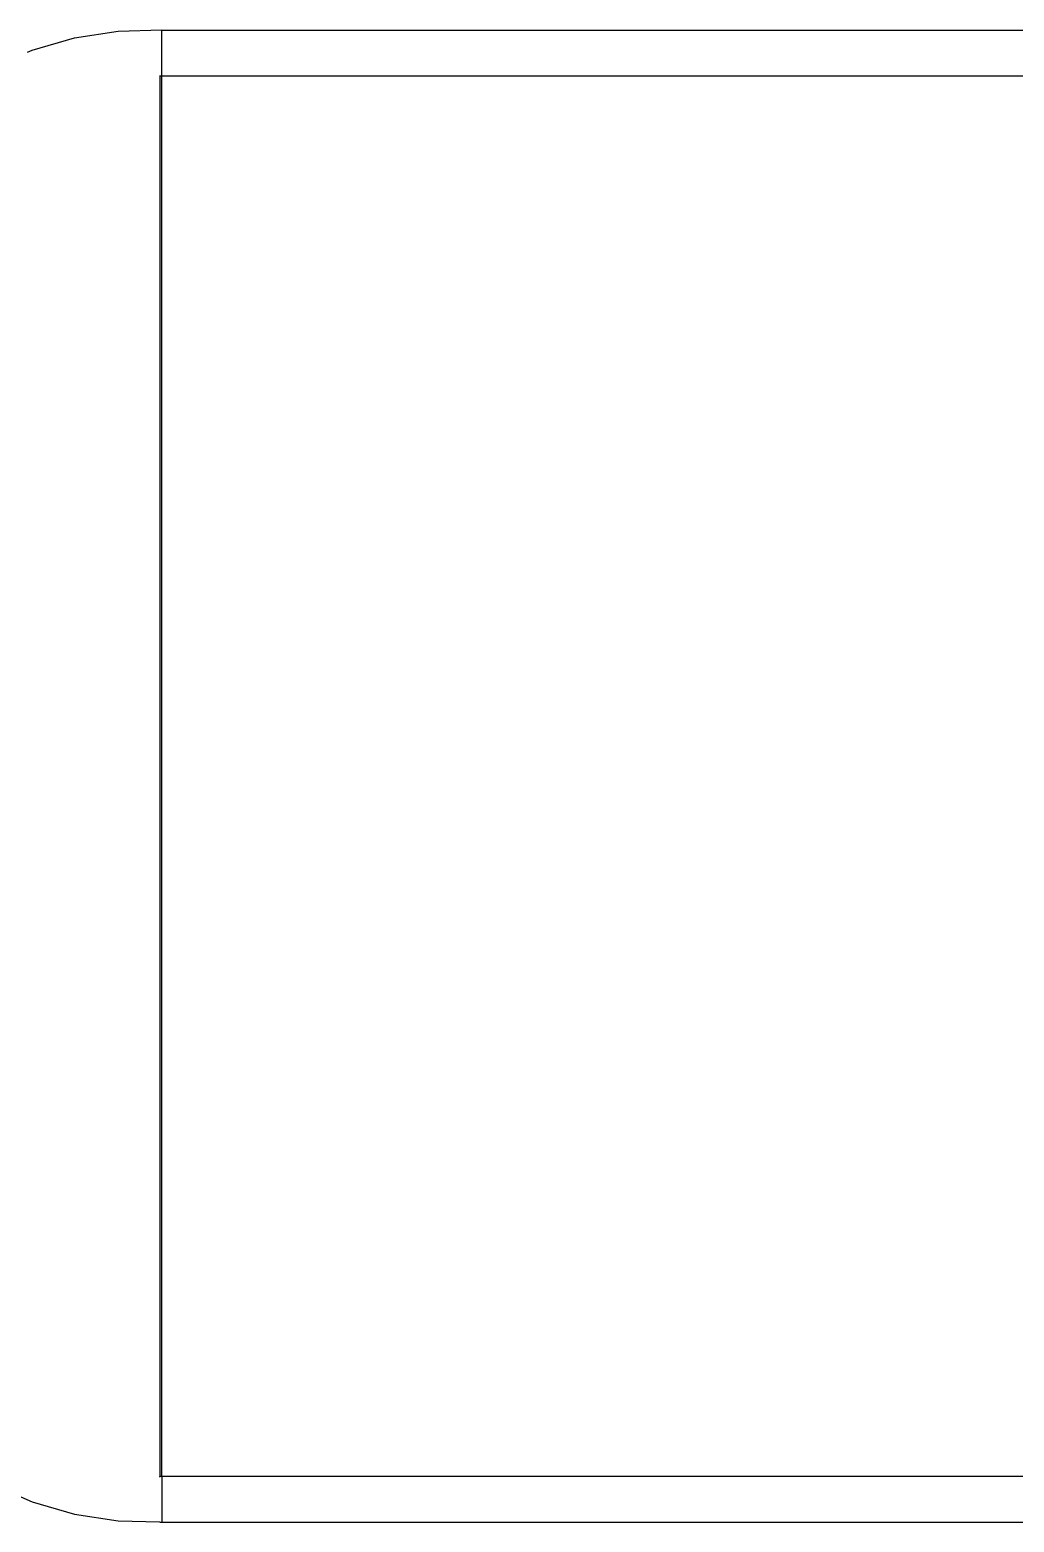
# Model space of a CAD drawing. Header units: millimetres. Extents: x 44692 to 333458, y -26854 to 14445.
# Drawn here: x 116040 to 117386, y -7663 to -5622 of the extents above; entities that cross this region are included whole.
import ezdxf

# ---------------------------------------------------------------- set-up
doc = ezdxf.new("R2010")
doc.units = ezdxf.units.MM
doc.header["$LTSCALE"] = 100
doc.layers.add('Transporte semielaborado', color=30, linetype='Continuous')

msp = doc.modelspace()

# ---------------------------------------------------------------- linework, layer by layer
at = {"layer": 'Transporte semielaborado'}
for p, q in [((116043.638, -5649.342), (116101.554, -5632.664)), ((116101.554, -5632.664), (116160.837, -5623.426)), ((116160.837, -5623.426), (116220.695, -5621.753)), ((116220.695, -5622.371), (116220.695, -5621.753)), ((116220.695, -5622.371), (116728.305, -5622.371)), ((116220.695, -5684.919), (116220.695, -5622.371)), ((116728.305, -5622.371), (116728.305, -5622.906)), ((116728.305, -5622.371), (117849.586, -5622.371)), ((116036.943, -5652.211), (116043.638, -5649.342)), ((116218.071, -5684.102), (116218.071, -5684.919)), ((116218.071, -5684.919), (116218.071, -7600.759)), ((116220.695, -5684.919), (116218.071, -5684.919)), ((116842.253, -5684.919), (116220.695, -5684.919)), ((116220.695, -7600.759), (116220.695, -5684.919)), ((117463.811, -5684.919), (116842.253, -5684.919)), ((116218.071, -7601.577), (116218.071, -7600.759)), ((116220.695, -7600.759), (116218.071, -7600.759)), ((116842.253, -7600.759), (116220.695, -7600.759)), ((116220.695, -7600.759), (116220.695, -7663.104)), ((117463.811, -7600.759), (116842.253, -7600.759)), ((116023.778, -7627.006), (116043.638, -7635.514)), ((116043.638, -7635.514), (116101.554, -7652.192)), ((116101.554, -7652.192), (116160.837, -7661.43)), ((116160.837, -7661.43), (116218.071, -7663.03)), ((116218.071, -7663.308), (116218.071, -7663.03)), ((116218.071, -7663.03), (116220.695, -7663.104)), ((116218.071, -7663.308), (116728.305, -7663.308)), ((116728.305, -7662.773), (116728.305, -7663.308)), ((116728.305, -7663.308), (117851.353, -7663.308))]:
    msp.add_line(p, q, dxfattribs=at)

doc.saveas('drawing.dxf')
